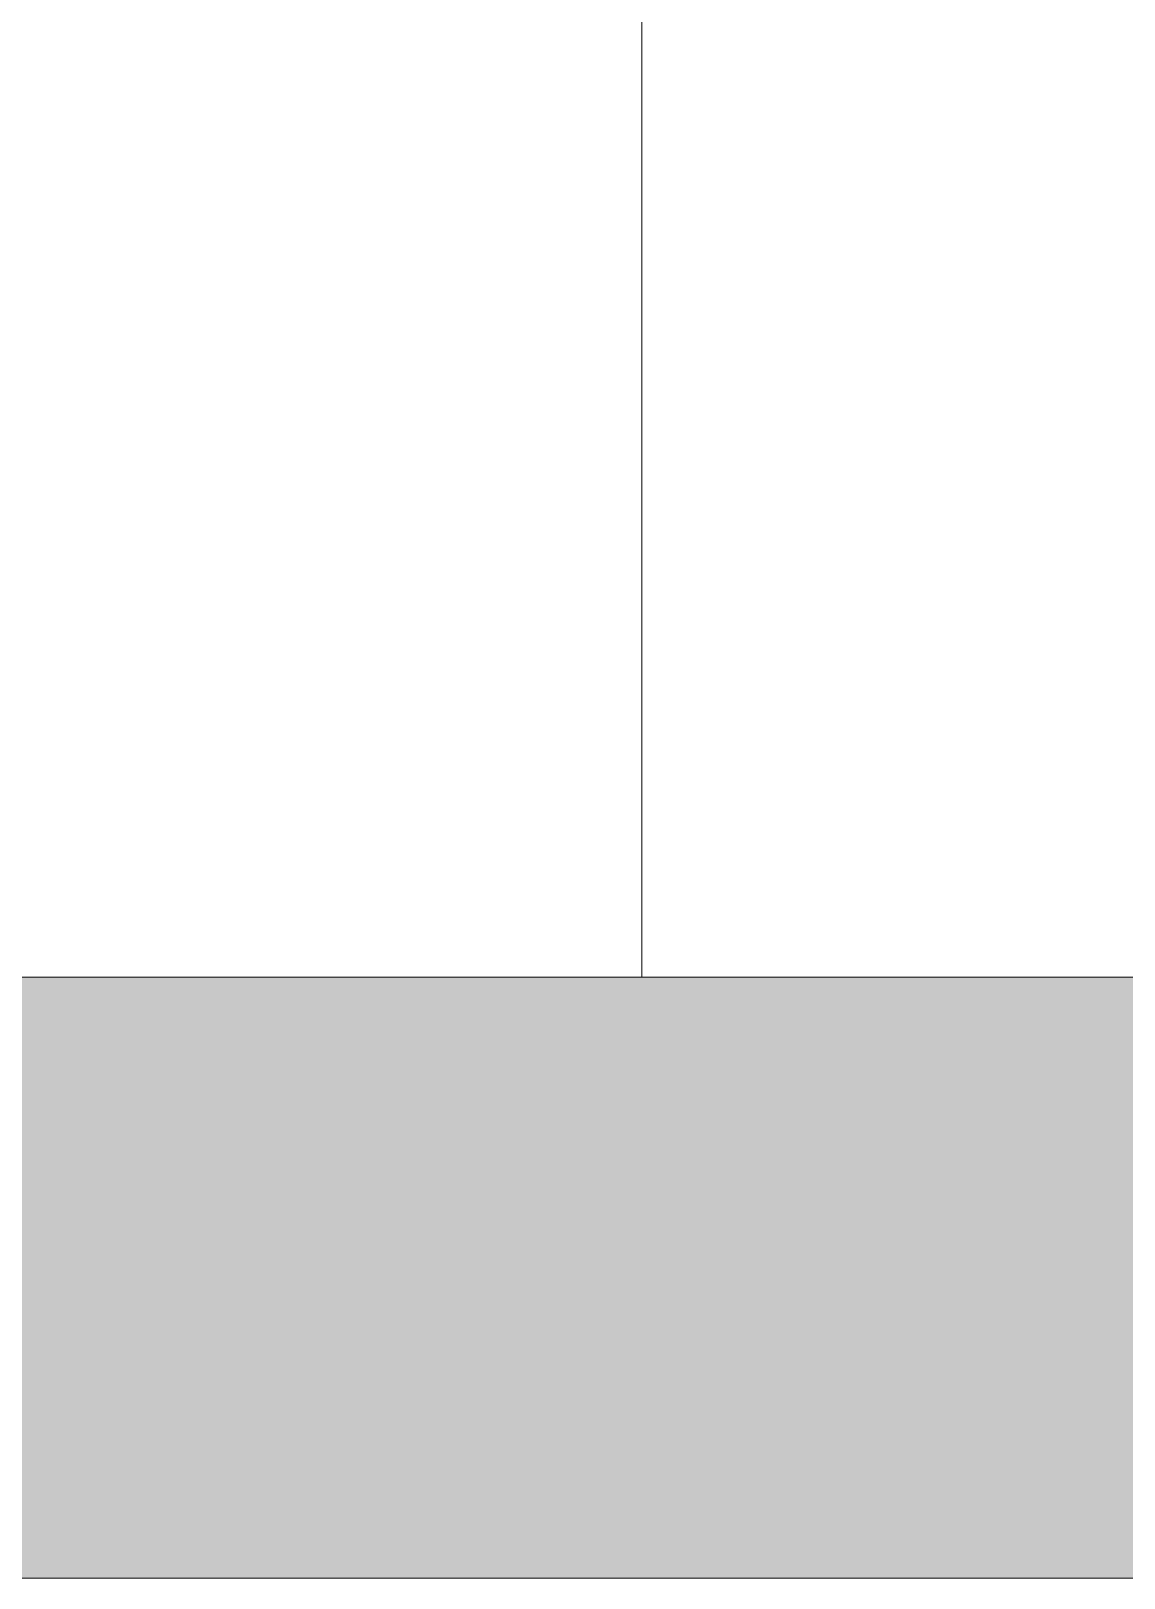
# Model space of a CAD drawing. Header units: metres. Extents: x 11578468 to 47831421, y -58341524 to -14256839.
# Drawn here: x 23851244 to 23851881, y -29093892 to -29092991 of the extents above; entities that cross this region are included whole.
import ezdxf

# ---------------------------------------------------------------- set-up
doc = ezdxf.new("R2010")
doc.units = ezdxf.units.M
doc.header["$LTSCALE"] = 50
doc.header["$MEASUREMENT"] = 0
doc.layers.add('ha', color=8, linetype='CONTINUOUS', lineweight=5)

msp = doc.modelspace()

# ---------------------------------------------------------------- linework, layer by layer
at = {"layer": 'ha'}
for p, q in [((23851600.16, -29093542.27), (23851600.69, -29090615.48)), ((23850327.7, -29093542.27), (23852827.7, -29093542.27)), ((23851227.7, -29093542.27), (23851927.7, -29093542.27)), ((23853127.7, -29093892.27), (23850327.7, -29093892.27))]:
    msp.add_line(p, q, dxfattribs=at)
for points in [[(23851227.7, -29093692.27), (23851227.7, -29093542.27), (23851927.7, -29093892.27)], [(23851927.7, -29093692.27), (23851227.7, -29093542.27), (23851927.7, -29093542.27)], [(23851927.7, -29093892.27), (23851227.7, -29093542.27), (23851927.7, -29093692.27)], [(23851227.7, -29093892.27), (23851227.7, -29093692.27), (23851927.7, -29093892.27)]]:
    msp.add_solid(points, dxfattribs=at)

doc.saveas('drawing.dxf')
